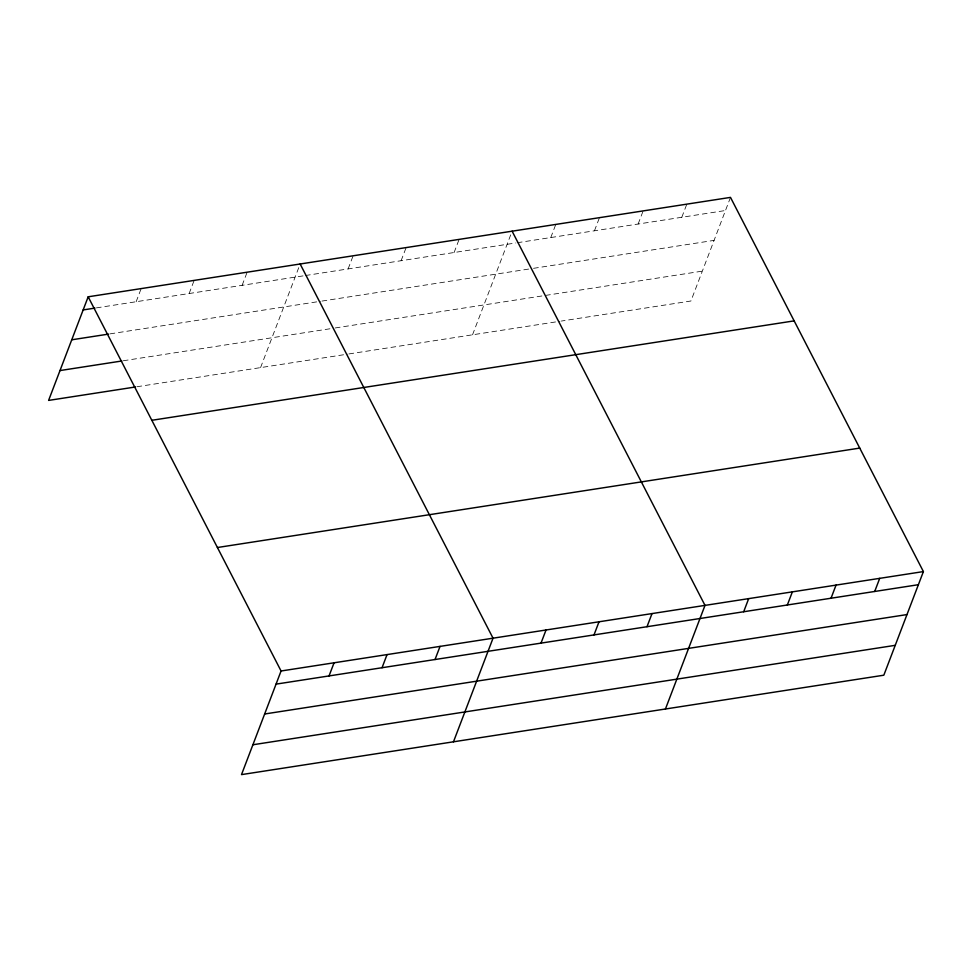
<?xml version="1.0" encoding="UTF-8"?>
<svg xmlns="http://www.w3.org/2000/svg" width="972" height="972" viewBox="0 0 972 972"><rect width="100%" height="100%" fill="white"/><g stroke="black" fill="none" stroke-linecap="round" stroke-linejoin="round"><path stroke-width="0.73" stroke-dasharray="4.86 3.65" d="M136.153 301.733L141.159 288.599M189.139 293.532L194.157 280.398M242.137 285.318L247.143 272.196M260.569 367.61L300.141 263.995M348.122 268.916L353.128 255.794M401.108 260.715L406.126 247.593M454.106 252.513L459.112 239.391M472.538 334.805L512.11 231.19M550.772 237.557L555.79 224.423M594.451 230.789L599.469 217.667M638.13 224.034L643.148 210.9M681.809 217.266L686.827 204.144M730.494 197.389L690.934 301.004L561.354 321.052M96.398 307.881L303.957 275.756M305.427 275.526L515.828 242.964M517.286 242.733L725.489 210.511M110.018 333.87L320.517 301.284M321.999 301.065L532.085 268.539M533.543 268.321L714.08 240.376M123.298 360.758L333.797 328.184M335.267 327.953L702.331 271.139M136.918 386.747L347.417 354.173M348.887 353.942L559.896 321.282"/><path stroke-width="1.46" d="M88.173 296.8L281.066 670.996L241.506 774.611L883.827 675.2L923.4 571.585L730.494 197.389L88.173 296.8L48.6 400.415L135.448 386.978M329.046 675.929L334.064 662.795M382.045 667.728L387.05 654.593M435.031 659.514L440.049 646.392M453.474 741.806L493.035 638.191L300.141 263.995M541.015 643.112L546.033 629.99M594.014 634.91L599.019 621.788M647 626.709L652.018 613.587M665.443 709.001L705.004 605.386L512.11 231.19M743.677 611.753L748.683 598.618M787.356 604.985L792.362 591.863M831.036 598.23L836.042 585.095M874.703 591.462L879.721 578.34M83.155 309.934L94.928 308.112M71.746 339.799L108.548 334.101M60.009 370.563L121.828 360.989M151.826 420.293L794.16 320.869M217.412 547.515L859.746 448.092M281.066 670.996L923.4 571.585M276.06 684.13L918.382 584.707M264.651 713.995L906.985 614.571M252.902 744.759L895.236 645.335"/></g></svg>
